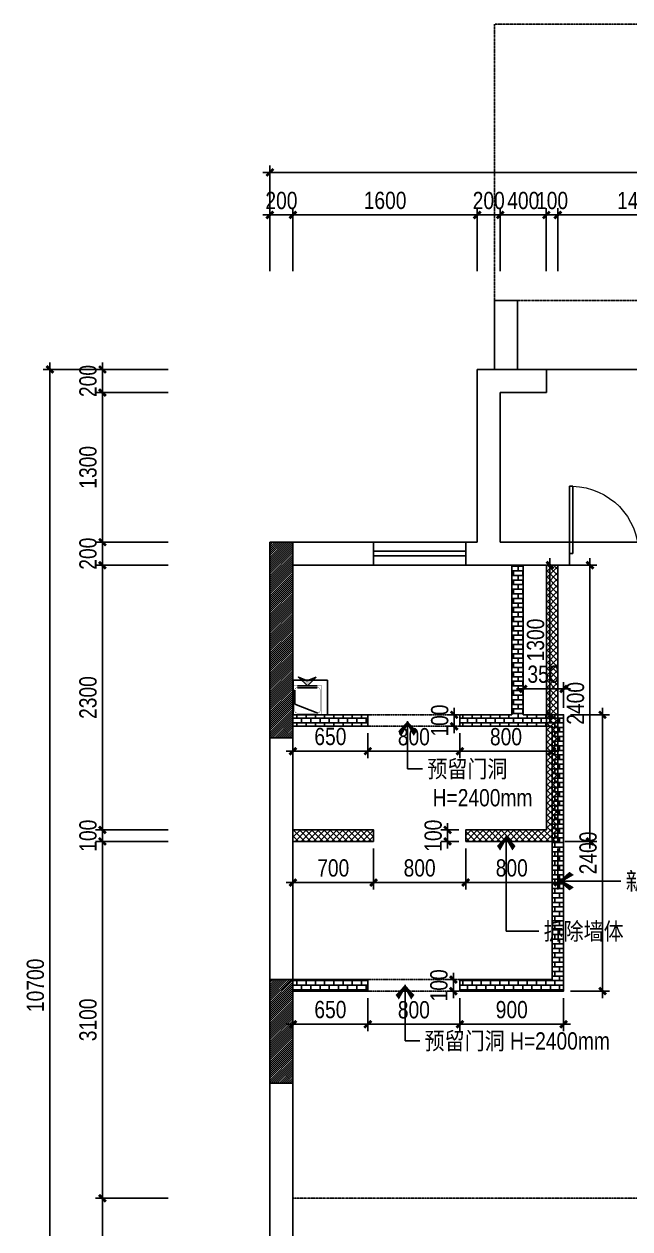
# Model space of a CAD drawing. Extents: x 160245 to 405305, y -111140 to 232735.
# Drawn here: x 332191 to 337451, y -757 to 9709 of the extents above; entities that cross this region are included whole.
import ezdxf

# ---------------------------------------------------------------- set-up
doc = ezdxf.new("R2010")
doc.units = 0
doc.header["$LTSCALE"] = 10
doc.header["$MEASUREMENT"] = 0
doc.linetypes.add('DASH', pattern=[0.35, 0.25, -0.1])
doc.linetypes.add('HIDDEN', pattern=[0.375, 0.25, -0.125])
doc.layers.get('Defpoints').update_dxf_attribs({"color": 229})
for name, color, linetype in [('Door 门', 107, 'Continuous'), ('P-N wall 新建隔墙2', 241, 'Continuous'), ('P-O wall 原始墙体', 245, 'Continuous'), ('P-O wall 拆除墙体', 245, 'Continuous'), ('P-o 原建筑尺寸', 8, 'Continuous'), ('P-Stair 楼梯（原建筑设备）', 159, 'Continuous'), ('屋面', 37, 'Continuous')]:
    doc.layers.add(name, color=color, linetype=linetype)
doc.styles.add('PDC DIM', font='PMingLiU-ExtB.ttf', dxfattribs={"width": 0.85})
doc.dimstyles.new('PDC-A2', dxfattribs={"dimscale": 0, "dimtxt": 2.5, "dimasz": 1, "dimexe": 1, "dimexo": 1, "dimgap": 0.7, "dimtad": 1, "dimdec": 0, "dimtxsty": 'PDC DIM', "dimblk": 'ARCHTICK', "dimcen": 1, "dimdle": 1, "dimclrd": 8, "dimclre": 8, "dimclrt": 9, "dimadec": 0, "dimazin": 0, "dimtfac": 1, "dimtdec": 0, "dimtix": 1, "dimtmove": 2, "dimatfit": 3, "dimldrblk": 'PDC A2 T R', "dimfxl": 10, "dimfxlon": 1, "dimarcsym": 0})
pattern_1 = [(45, (123409.743, 0), (-8.8388348, 8.8388348), [])]

# ---------------------------------------------------------------- blocks, each defined once
blk = doc.blocks.new('A$C7BB304D7')
blk.add_hatch(color=256).paths.add_polyline_path([(127, 77), (204, 0), (126, 32), (49, 0)])
at = {"linetype": 'DASH', "ltscale": 0.5}
for p, q in [((2, 330), (2, 30)), ((302, 330), (2, 330)), ((302, 30), (302, 330)), ((2, 30), (302, 30))]:
    blk.add_line(p, q, dxfattribs=at)
for p, q in [((42, 95), (212, 95)), ((42, 80), (212, 80))]:
    blk.add_line(p, q)
at = {"const_width": 3}
blk.add_lwpolyline([(2, 80), (2, 330), (252, 330), (252, 80), (212, 80), (212, 95), (217, 95, 0.414214), (237, 115), (237, 295, 0.414214), (217, 315), (37, 315, 0.414214), (17, 295), (17, 115, 0.414214), (37, 95), (42, 95), (42, 80)], format="xyb", close=True, dxfattribs=at)
blk.add_lwpolyline([(17, 115), (19, 239), (217, 315)])
blk.add_lwpolyline([(204, 3), (126, 34), (49, 3), (127, 80)], close=True)
blk = doc.blocks.new('$DorLib2D$00000002')
for p, q in [((-0.5, 0), (-0.5, 0.4875)), ((-0.475, 0.4875), (-0.5, 0.4875)), ((-0.475, 0), (-0.475, 0.4875)), ((0.475, 0), (0.475, 0.4875)), ((0.475, 0.4875), (0.5, 0.4875)), ((0.5, 0), (0.5, 0.4875)), ((-0.5, 0), (-0.475, 0)), ((0.5, 0), (0.475, 0))]:
    blk.add_line(p, q)
at = {"lineweight": 13}
for centre, start, end in [((-0.4875, 0), 0, 88.53072), ((0.4875, 0), 91.46928, 180)]:
    blk.add_arc(centre, 0.4875, start, end, dxfattribs=at)
blk = doc.blocks.new('_ArchTick')
at = {"color": 0, "linetype": 'ByBlock', "const_width": 0.4}
blk.add_lwpolyline([(-0.5, -0.5), (0.5, 0.5)], dxfattribs=at)
blk = doc.blocks.new('*D1823')
at = {"layer": 'Defpoints', "color": 0, "transparency": 16777216}
for p in [(333502, 6709), (332871, 6509), (333502, 6509)]:
    blk.add_point(p, dxfattribs=at)
at = {"layer": 'P-o 原建筑尺寸', "color": 8, "lineweight": -2, "transparency": 16777216}
for p, q in [((333442, 6709), (332811, 6709)), ((332871, 6709), (332871, 6769)), ((332871, 6709), (332871, 6509)), ((333442, 6509), (332811, 6509)), ((332871, 6509), (332871, 6449))]:
    blk.add_line(p, q, dxfattribs=at)
at = {"layer": 'P-o 原建筑尺寸', "color": 8, "lineweight": -2, "transparency": 16777216, "xscale": 60, "yscale": 60, "zscale": 60}
for p, rotation in [((332871, 6709), 270), ((332871, 6509), 90)]:
    blk.add_blockref('_ArchTick', p, dxfattribs=dict(at, rotation=rotation))
at = {"layer": 'P-o 原建筑尺寸', "color": 9, "transparency": 16777216, "insert": (332746, 6609), "char_height": 150, "attachment_point": 5, "rotation": 90, "style": 'PDC DIM'}
blk.add_mtext('200', dxfattribs=at)
blk = doc.blocks.new('PDC A2 T R')
at = {"color": 0, "linetype": 'ByBlock'}
blk.add_line((0, 0), (-2, 0), dxfattribs=at)
for points in [[(-2.15, 0.89), (-1.49, 1.35), (-0.6, 0), (0, 0)], [(-2.15, -0.89), (-1.49, -1.35), (-0.6, 0), (0, 0)]]:
    blk.add_solid(points, dxfattribs=at)
blk = doc.blocks.new('*D1824')
at = {"layer": 'Defpoints', "color": 0, "transparency": 16777216}
for p in [(333502, 6509), (332871, 5209), (333502, 5209)]:
    blk.add_point(p, dxfattribs=at)
at = {"layer": 'P-o 原建筑尺寸', "color": 8, "lineweight": -2, "transparency": 16777216}
for p, q in [((333442, 6509), (332811, 6509)), ((332871, 6569), (332871, 5149)), ((333442, 5209), (332811, 5209))]:
    blk.add_line(p, q, dxfattribs=at)
at = {"layer": 'P-o 原建筑尺寸', "color": 8, "lineweight": -2, "transparency": 16777216, "xscale": 60, "yscale": 60, "zscale": 60}
for p, rotation in [((332871, 6509), 90), ((332871, 5209), 270)]:
    blk.add_blockref('_ArchTick', p, dxfattribs=dict(at, rotation=rotation))
at = {"layer": 'P-o 原建筑尺寸', "color": 9, "transparency": 16777216, "insert": (332746, 5859), "char_height": 150, "attachment_point": 5, "rotation": 90, "style": 'PDC DIM'}
blk.add_mtext('1300', dxfattribs=at)
blk = doc.blocks.new('*D1825')
at = {"layer": 'Defpoints', "color": 0, "transparency": 16777216}
for p in [(333502, 5009), (332871, 2709), (333502, 2709)]:
    blk.add_point(p, dxfattribs=at)
at = {"layer": 'P-o 原建筑尺寸', "color": 8, "lineweight": -2, "transparency": 16777216}
for p, q in [((332871, 5069), (332871, 2649)), ((333442, 5009), (332811, 5009)), ((333442, 2709), (332811, 2709))]:
    blk.add_line(p, q, dxfattribs=at)
at = {"layer": 'P-o 原建筑尺寸', "color": 8, "lineweight": -2, "transparency": 16777216, "xscale": 60, "yscale": 60, "zscale": 60}
for p, rotation in [((332871, 5009), 90), ((332871, 2709), 270)]:
    blk.add_blockref('_ArchTick', p, dxfattribs=dict(at, rotation=rotation))
at = {"layer": 'P-o 原建筑尺寸', "color": 9, "transparency": 16777216, "insert": (332746, 3859), "char_height": 150, "attachment_point": 5, "rotation": 90, "style": 'PDC DIM'}
blk.add_mtext('2300', dxfattribs=at)
blk = doc.blocks.new('*D1826')
at = {"layer": 'Defpoints', "color": 0, "transparency": 16777216}
for p in [(333502, 2709), (332871, 2609), (333502, 2609)]:
    blk.add_point(p, dxfattribs=at)
at = {"layer": 'P-o 原建筑尺寸', "color": 8, "lineweight": -2, "transparency": 16777216}
for p, q in [((332871, 2709), (332871, 2769)), ((333442, 2709), (332811, 2709)), ((332871, 2709), (332871, 2609)), ((333442, 2609), (332811, 2609)), ((332871, 2609), (332871, 2549))]:
    blk.add_line(p, q, dxfattribs=at)
at = {"layer": 'P-o 原建筑尺寸', "color": 8, "lineweight": -2, "transparency": 16777216, "xscale": 60, "yscale": 60, "zscale": 60}
for p, rotation in [((332871, 2709), 270), ((332871, 2609), 90)]:
    blk.add_blockref('_ArchTick', p, dxfattribs=dict(at, rotation=rotation))
at = {"layer": 'P-o 原建筑尺寸', "color": 9, "transparency": 16777216, "insert": (332746, 2659), "char_height": 150, "attachment_point": 5, "rotation": 90, "style": 'PDC DIM'}
blk.add_mtext('100', dxfattribs=at)
blk = doc.blocks.new('*D1827')
at = {"layer": 'Defpoints', "color": 0, "transparency": 16777216}
for p in [(333502, 2609), (332871, -491), (333502, -491)]:
    blk.add_point(p, dxfattribs=at)
at = {"layer": 'P-o 原建筑尺寸', "color": 8, "lineweight": -2, "transparency": 16777216}
for p, q in [((332871, 2669), (332871, -551)), ((333442, 2609), (332811, 2609)), ((333442, -491), (332811, -491))]:
    blk.add_line(p, q, dxfattribs=at)
at = {"layer": 'P-o 原建筑尺寸', "color": 8, "lineweight": -2, "transparency": 16777216, "xscale": 60, "yscale": 60, "zscale": 60}
for p, rotation in [((332871, 2609), 90), ((332871, -491), 270)]:
    blk.add_blockref('_ArchTick', p, dxfattribs=dict(at, rotation=rotation))
at = {"layer": 'P-o 原建筑尺寸', "color": 9, "transparency": 16777216, "insert": (332746, 1059), "char_height": 150, "attachment_point": 5, "rotation": 90, "style": 'PDC DIM'}
blk.add_mtext('3100', dxfattribs=at)
blk = doc.blocks.new('*D1828')
at = {"layer": 'Defpoints', "color": 0, "transparency": 16777216}
for p in [(333502, -491), (332871, -2991), (333502, -2991)]:
    blk.add_point(p, dxfattribs=at)
at = {"layer": 'P-o 原建筑尺寸', "color": 8, "lineweight": -2, "transparency": 16777216}
for p, q in [((333442, -491), (332811, -491)), ((332871, -431), (332871, -3051)), ((333442, -2991), (332811, -2991))]:
    blk.add_line(p, q, dxfattribs=at)
at = {"layer": 'P-o 原建筑尺寸', "color": 8, "lineweight": -2, "transparency": 16777216, "xscale": 60, "yscale": 60, "zscale": 60}
for p, rotation in [((332871, -491), 90), ((332871, -2991), 270)]:
    blk.add_blockref('_ArchTick', p, dxfattribs=dict(at, rotation=rotation))
at = {"layer": 'P-o 原建筑尺寸', "color": 9, "transparency": 16777216, "insert": (332744, -1741), "char_height": 150, "attachment_point": 5, "rotation": 90, "style": 'PDC DIM'}
blk.add_mtext('2500', dxfattribs=at)
blk = doc.blocks.new('*D1832')
at = {"layer": 'Defpoints', "color": 0, "transparency": 16777216}
for p in [(333502, 6709), (332415, -3991), (333502, -3991)]:
    blk.add_point(p, dxfattribs=at)
at = {"layer": 'P-o 原建筑尺寸', "color": 8, "lineweight": -2, "transparency": 16777216}
for p, q in [((333015, 6709), (332355, 6709)), ((332415, 6769), (332415, -4051)), ((333015, -3991), (332355, -3991))]:
    blk.add_line(p, q, dxfattribs=at)
at = {"layer": 'P-o 原建筑尺寸', "color": 8, "lineweight": -2, "transparency": 16777216, "xscale": 60, "yscale": 60, "zscale": 60}
for p, rotation in [((332415, 6709), 90), ((332415, -3991), 270)]:
    blk.add_blockref('_ArchTick', p, dxfattribs=dict(at, rotation=rotation))
at = {"layer": 'P-o 原建筑尺寸', "color": 9, "transparency": 16777216, "insert": (332289, 1359), "char_height": 150, "attachment_point": 5, "rotation": 90, "style": 'PDC DIM'}
blk.add_mtext('10700', dxfattribs=at)
blk = doc.blocks.new('*D1843')
at = {"layer": 'Defpoints', "color": 0, "transparency": 16777216}
for p in [(334525, 8051), (334325, 7503), (334525, 7503)]:
    blk.add_point(p, dxfattribs=at)
at = {"layer": 'P-o 原建筑尺寸', "color": 8, "lineweight": -2, "transparency": 16777216}
for p, q in [((334325, 7563), (334325, 8111)), ((334525, 7563), (334525, 8111)), ((334325, 8051), (334265, 8051)), ((334325, 8051), (334525, 8051)), ((334525, 8051), (334585, 8051))]:
    blk.add_line(p, q, dxfattribs=at)
at = {"layer": 'P-o 原建筑尺寸', "color": 8, "lineweight": -2, "transparency": 16777216, "xscale": 60, "yscale": 60, "zscale": 60}
blk.add_blockref('_ArchTick', (334325, 8051), dxfattribs=at)
at = {"layer": 'P-o 原建筑尺寸', "color": 8, "lineweight": -2, "transparency": 16777216, "xscale": 60, "yscale": 60, "zscale": 60, "rotation": 180}
blk.add_blockref('_ArchTick', (334525, 8051), dxfattribs=at)
at = {"layer": 'P-o 原建筑尺寸', "color": 9, "transparency": 16777216, "insert": (334425, 8176), "char_height": 150, "attachment_point": 5, "style": 'PDC DIM'}
blk.add_mtext('200', dxfattribs=at)
blk = doc.blocks.new('*D1844')
at = {"layer": 'Defpoints', "color": 0, "transparency": 16777216}
for p in [(336125, 8051), (334525, 7503), (336125, 7503)]:
    blk.add_point(p, dxfattribs=at)
at = {"layer": 'P-o 原建筑尺寸', "color": 8, "lineweight": -2, "transparency": 16777216}
for p, q in [((334525, 7563), (334525, 8111)), ((336125, 7563), (336125, 8111)), ((334465, 8051), (336185, 8051))]:
    blk.add_line(p, q, dxfattribs=at)
at = {"layer": 'P-o 原建筑尺寸', "color": 8, "lineweight": -2, "transparency": 16777216, "xscale": 60, "yscale": 60, "zscale": 60, "rotation": 180}
blk.add_blockref('_ArchTick', (334525, 8051), dxfattribs=at)
at = {"layer": 'P-o 原建筑尺寸', "color": 8, "lineweight": -2, "transparency": 16777216, "xscale": 60, "yscale": 60, "zscale": 60}
blk.add_blockref('_ArchTick', (336125, 8051), dxfattribs=at)
at = {"layer": 'P-o 原建筑尺寸', "color": 9, "transparency": 16777216, "insert": (335325, 8177), "char_height": 150, "attachment_point": 5, "style": 'PDC DIM'}
blk.add_mtext('1600', dxfattribs=at)
blk = doc.blocks.new('*D1845')
at = {"layer": 'Defpoints', "color": 0, "transparency": 16777216}
for p in [(338225, 8051), (336825, 7503), (338225, 7503)]:
    blk.add_point(p, dxfattribs=at)
at = {"layer": 'P-o 原建筑尺寸', "color": 8, "lineweight": -2, "transparency": 16777216}
for p, q in [((336825, 7563), (336825, 8111)), ((338225, 7563), (338225, 8111)), ((336765, 8051), (338285, 8051))]:
    blk.add_line(p, q, dxfattribs=at)
at = {"layer": 'P-o 原建筑尺寸', "color": 8, "lineweight": -2, "transparency": 16777216, "xscale": 60, "yscale": 60, "zscale": 60, "rotation": 180}
blk.add_blockref('_ArchTick', (336825, 8051), dxfattribs=at)
at = {"layer": 'P-o 原建筑尺寸', "color": 8, "lineweight": -2, "transparency": 16777216, "xscale": 60, "yscale": 60, "zscale": 60}
blk.add_blockref('_ArchTick', (338225, 8051), dxfattribs=at)
at = {"layer": 'P-o 原建筑尺寸', "color": 9, "transparency": 16777216, "insert": (337525, 8176), "char_height": 150, "attachment_point": 5, "style": 'PDC DIM'}
blk.add_mtext('1400', dxfattribs=at)
blk = doc.blocks.new('*D1850')
at = {"layer": 'Defpoints', "color": 0, "transparency": 16777216}
for p in [(342325, 8421), (334325, 7503), (342325, 7503)]:
    blk.add_point(p, dxfattribs=at)
at = {"layer": 'P-o 原建筑尺寸', "color": 8, "lineweight": -2, "transparency": 16777216}
for p, q in [((334325, 7821), (334325, 8481)), ((342325, 7821), (342325, 8481)), ((334265, 8421), (342385, 8421))]:
    blk.add_line(p, q, dxfattribs=at)
at = {"layer": 'P-o 原建筑尺寸', "color": 8, "lineweight": -2, "transparency": 16777216, "xscale": 60, "yscale": 60, "zscale": 60, "rotation": 180}
blk.add_blockref('_ArchTick', (334325, 8421), dxfattribs=at)
at = {"layer": 'P-o 原建筑尺寸', "color": 8, "lineweight": -2, "transparency": 16777216, "xscale": 60, "yscale": 60, "zscale": 60}
blk.add_blockref('_ArchTick', (342325, 8421), dxfattribs=at)
at = {"layer": 'P-o 原建筑尺寸', "color": 9, "transparency": 16777216, "insert": (338325, 8547), "char_height": 150, "attachment_point": 5, "style": 'PDC DIM'}
blk.add_mtext('8000', dxfattribs=at)
blk = doc.blocks.new('*D1875')
at = {"layer": 'Defpoints', "color": 0, "transparency": 16777216}
for p in [(333502, 5209), (332871, 5009), (333502, 5009)]:
    blk.add_point(p, dxfattribs=at)
at = {"layer": 'P-o 原建筑尺寸', "color": 8, "lineweight": -2, "transparency": 16777216}
for p, q in [((332871, 5209), (332871, 5269)), ((333442, 5209), (332811, 5209)), ((332871, 5209), (332871, 5009)), ((333442, 5009), (332811, 5009)), ((332871, 5009), (332871, 4949))]:
    blk.add_line(p, q, dxfattribs=at)
at = {"layer": 'P-o 原建筑尺寸', "color": 8, "lineweight": -2, "transparency": 16777216, "xscale": 60, "yscale": 60, "zscale": 60}
for p, rotation in [((332871, 5209), 270), ((332871, 5009), 90)]:
    blk.add_blockref('_ArchTick', p, dxfattribs=dict(at, rotation=rotation))
at = {"layer": 'P-o 原建筑尺寸', "color": 9, "transparency": 16777216, "insert": (332746, 5109), "char_height": 150, "attachment_point": 5, "rotation": 90, "style": 'PDC DIM'}
blk.add_mtext('200', dxfattribs=at)
blk = doc.blocks.new('*D1883')
at = {"layer": 'Defpoints', "color": 0, "transparency": 16777216}
for p in [(336325, 8051), (336125, 7503), (336325, 7503)]:
    blk.add_point(p, dxfattribs=at)
at = {"layer": 'P-o 原建筑尺寸', "color": 8, "lineweight": -2, "transparency": 16777216}
for p, q in [((336125, 7563), (336125, 8111)), ((336325, 7563), (336325, 8111)), ((336125, 8051), (336065, 8051)), ((336125, 8051), (336325, 8051)), ((336325, 8051), (336385, 8051))]:
    blk.add_line(p, q, dxfattribs=at)
at = {"layer": 'P-o 原建筑尺寸', "color": 8, "lineweight": -2, "transparency": 16777216, "xscale": 60, "yscale": 60, "zscale": 60}
blk.add_blockref('_ArchTick', (336125, 8051), dxfattribs=at)
at = {"layer": 'P-o 原建筑尺寸', "color": 8, "lineweight": -2, "transparency": 16777216, "xscale": 60, "yscale": 60, "zscale": 60, "rotation": 180}
blk.add_blockref('_ArchTick', (336325, 8051), dxfattribs=at)
at = {"layer": 'P-o 原建筑尺寸', "color": 9, "transparency": 16777216, "insert": (336225, 8176), "char_height": 150, "attachment_point": 5, "style": 'PDC DIM'}
blk.add_mtext('200', dxfattribs=at)
blk = doc.blocks.new('*D1884')
at = {"layer": 'Defpoints', "color": 0, "transparency": 16777216}
for p in [(336725, 8051), (336325, 7503), (336725, 7503)]:
    blk.add_point(p, dxfattribs=at)
at = {"layer": 'P-o 原建筑尺寸', "color": 8, "lineweight": -2, "transparency": 16777216}
for p, q in [((336325, 7563), (336325, 8111)), ((336725, 7563), (336725, 8111)), ((336265, 8051), (336785, 8051))]:
    blk.add_line(p, q, dxfattribs=at)
at = {"layer": 'P-o 原建筑尺寸', "color": 8, "lineweight": -2, "transparency": 16777216, "xscale": 60, "yscale": 60, "zscale": 60, "rotation": 180}
blk.add_blockref('_ArchTick', (336325, 8051), dxfattribs=at)
at = {"layer": 'P-o 原建筑尺寸', "color": 8, "lineweight": -2, "transparency": 16777216, "xscale": 60, "yscale": 60, "zscale": 60}
blk.add_blockref('_ArchTick', (336725, 8051), dxfattribs=at)
at = {"layer": 'P-o 原建筑尺寸', "color": 9, "transparency": 16777216, "insert": (336525, 8176), "char_height": 150, "attachment_point": 5, "style": 'PDC DIM'}
blk.add_mtext('400', dxfattribs=at)
blk = doc.blocks.new('*D1885')
at = {"layer": 'Defpoints', "color": 0, "transparency": 16777216}
for p in [(336825, 8051), (336725, 7503), (336825, 7503)]:
    blk.add_point(p, dxfattribs=at)
at = {"layer": 'P-o 原建筑尺寸', "color": 8, "lineweight": -2, "transparency": 16777216}
for p, q in [((336725, 7563), (336725, 8111)), ((336825, 7563), (336825, 8111)), ((336725, 8051), (336665, 8051)), ((336725, 8051), (336825, 8051)), ((336825, 8051), (336885, 8051))]:
    blk.add_line(p, q, dxfattribs=at)
at = {"layer": 'P-o 原建筑尺寸', "color": 8, "lineweight": -2, "transparency": 16777216, "xscale": 60, "yscale": 60, "zscale": 60}
blk.add_blockref('_ArchTick', (336725, 8051), dxfattribs=at)
at = {"layer": 'P-o 原建筑尺寸', "color": 8, "lineweight": -2, "transparency": 16777216, "xscale": 60, "yscale": 60, "zscale": 60, "rotation": 180}
blk.add_blockref('_ArchTick', (336825, 8051), dxfattribs=at)
at = {"layer": 'P-o 原建筑尺寸', "color": 9, "transparency": 16777216, "insert": (336775, 8176), "char_height": 150, "attachment_point": 5, "style": 'PDC DIM'}
blk.add_mtext('100', dxfattribs=at)
blk = doc.blocks.new('*D1967')
at = {"layer": 'Defpoints', "color": 0, "transparency": 16777216}
for p in [(334525, 2609), (335225, 2609), (335225, 2252)]:
    blk.add_point(p, dxfattribs=at)
at = {"layer": 'P-O wall 拆除墙体', "color": 8, "lineweight": -2, "transparency": 16777216}
for p, q in [((334525, 2549), (334525, 2192)), ((335225, 2549), (335225, 2192)), ((334465, 2252), (335285, 2252))]:
    blk.add_line(p, q, dxfattribs=at)
at = {"layer": 'P-O wall 拆除墙体', "color": 8, "lineweight": -2, "transparency": 16777216, "xscale": 60.00000000000001, "yscale": 60.00000000000001, "zscale": 60.00000000000001, "rotation": 180}
blk.add_blockref('_ArchTick', (334525, 2252), dxfattribs=at)
at = {"layer": 'P-O wall 拆除墙体', "color": 8, "lineweight": -2, "transparency": 16777216, "xscale": 60.00000000000001, "yscale": 60.00000000000001, "zscale": 60.00000000000001}
blk.add_blockref('_ArchTick', (335225, 2252), dxfattribs=at)
at = {"layer": 'P-O wall 拆除墙体', "color": 9, "transparency": 16777216, "insert": (334875, 2378), "char_height": 150, "attachment_point": 5, "style": 'PDC DIM'}
blk.add_mtext('700', dxfattribs=at)
blk = doc.blocks.new('*D1968')
at = {"layer": 'Defpoints', "color": 0, "transparency": 16777216}
for p in [(335225, 2609), (336025, 2609), (336025, 2252)]:
    blk.add_point(p, dxfattribs=at)
at = {"layer": 'P-O wall 拆除墙体', "color": 8, "lineweight": -2, "transparency": 16777216}
for p, q in [((335225, 2549), (335225, 2192)), ((336025, 2549), (336025, 2192)), ((335165, 2252), (336085, 2252))]:
    blk.add_line(p, q, dxfattribs=at)
at = {"layer": 'P-O wall 拆除墙体', "color": 8, "lineweight": -2, "transparency": 16777216, "xscale": 60.00000000000001, "yscale": 60.00000000000001, "zscale": 60.00000000000001, "rotation": 180}
blk.add_blockref('_ArchTick', (335225, 2252), dxfattribs=at)
at = {"layer": 'P-O wall 拆除墙体', "color": 8, "lineweight": -2, "transparency": 16777216, "xscale": 60.00000000000001, "yscale": 60.00000000000001, "zscale": 60.00000000000001}
blk.add_blockref('_ArchTick', (336025, 2252), dxfattribs=at)
at = {"layer": 'P-O wall 拆除墙体', "color": 9, "transparency": 16777216, "insert": (335625, 2378), "char_height": 150, "attachment_point": 5, "style": 'PDC DIM'}
blk.add_mtext('800', dxfattribs=at)
blk = doc.blocks.new('*D1969')
at = {"layer": 'Defpoints', "color": 0, "transparency": 16777216}
for p in [(336025, 2609), (336825, 2609), (336825, 2252)]:
    blk.add_point(p, dxfattribs=at)
at = {"layer": 'P-O wall 拆除墙体', "color": 8, "lineweight": -2, "transparency": 16777216}
for p, q in [((336025, 2549), (336025, 2192)), ((336825, 2549), (336825, 2192)), ((335965, 2252), (336885, 2252))]:
    blk.add_line(p, q, dxfattribs=at)
at = {"layer": 'P-O wall 拆除墙体', "color": 8, "lineweight": -2, "transparency": 16777216, "xscale": 60.00000000000001, "yscale": 60.00000000000001, "zscale": 60.00000000000001, "rotation": 180}
blk.add_blockref('_ArchTick', (336025, 2252), dxfattribs=at)
at = {"layer": 'P-O wall 拆除墙体', "color": 8, "lineweight": -2, "transparency": 16777216, "xscale": 60.00000000000001, "yscale": 60.00000000000001, "zscale": 60.00000000000001}
blk.add_blockref('_ArchTick', (336825, 2252), dxfattribs=at)
at = {"layer": 'P-O wall 拆除墙体', "color": 9, "transparency": 16777216, "insert": (336425, 2378), "char_height": 150, "attachment_point": 5, "style": 'PDC DIM'}
blk.add_mtext('800', dxfattribs=at)
blk = doc.blocks.new('*D1970')
at = {"layer": 'Defpoints', "color": 0, "transparency": 16777216}
for p in [(336825, 5009), (337104, 5009), (336825, 2609)]:
    blk.add_point(p, dxfattribs=at)
at = {"layer": 'P-O wall 拆除墙体', "color": 8, "lineweight": -2, "transparency": 16777216}
for p, q in [((337104, 2549), (337104, 5069)), ((336885, 5009), (337164, 5009)), ((336885, 2609), (337164, 2609))]:
    blk.add_line(p, q, dxfattribs=at)
at = {"layer": 'P-O wall 拆除墙体', "color": 8, "lineweight": -2, "transparency": 16777216, "xscale": 60.00000000000001, "yscale": 60.00000000000001, "zscale": 60.00000000000001}
for p, rotation in [((337104, 5009), 90), ((337104, 2609), 270)]:
    blk.add_blockref('_ArchTick', p, dxfattribs=dict(at, rotation=rotation))
at = {"layer": 'P-O wall 拆除墙体', "color": 9, "transparency": 16777216, "insert": (336979, 3809), "char_height": 150, "attachment_point": 5, "rotation": 90, "style": 'PDC DIM'}
blk.add_mtext('2400', dxfattribs=at)
blk = doc.blocks.new('*D1971')
at = {"layer": 'Defpoints', "color": 0, "transparency": 16777216}
for p in [(335868, 2709), (336025, 2709), (336025, 2609)]:
    blk.add_point(p, dxfattribs=at)
at = {"layer": 'P-O wall 拆除墙体', "color": 8, "lineweight": -2, "transparency": 16777216}
for p, q in [((335868, 2709), (335868, 2769)), ((335965, 2709), (335808, 2709)), ((335868, 2609), (335868, 2709)), ((335965, 2609), (335808, 2609)), ((335868, 2609), (335868, 2549))]:
    blk.add_line(p, q, dxfattribs=at)
at = {"layer": 'P-O wall 拆除墙体', "color": 8, "lineweight": -2, "transparency": 16777216, "xscale": 60.00000000000001, "yscale": 60.00000000000001, "zscale": 60.00000000000001}
for p, rotation in [((335868, 2709), 270), ((335868, 2609), 90)]:
    blk.add_blockref('_ArchTick', p, dxfattribs=dict(at, rotation=rotation))
at = {"layer": 'P-O wall 拆除墙体', "color": 9, "transparency": 16777216, "insert": (335743, 2659), "char_height": 150, "attachment_point": 5, "rotation": 90, "style": 'PDC DIM'}
blk.add_mtext('100', dxfattribs=at)
blk = doc.blocks.new('*D2053')
at = {"layer": 'Defpoints', "color": 0, "transparency": 16777216}
for p in [(334525, 1309), (335175, 1309), (335175, 1021)]:
    blk.add_point(p, dxfattribs=at)
at = {"layer": 'P-N wall 新建隔墙2', "color": 8, "lineweight": -2, "transparency": 16777216}
for p, q in [((334525, 1249), (334525, 961)), ((335175, 1249), (335175, 961)), ((334465, 1021), (335235, 1021))]:
    blk.add_line(p, q, dxfattribs=at)
at = {"layer": 'P-N wall 新建隔墙2', "color": 8, "lineweight": -2, "transparency": 16777216, "xscale": 60.00000000000001, "yscale": 60.00000000000001, "zscale": 60.00000000000001, "rotation": 180}
blk.add_blockref('_ArchTick', (334525, 1021), dxfattribs=at)
at = {"layer": 'P-N wall 新建隔墙2', "color": 8, "lineweight": -2, "transparency": 16777216, "xscale": 60.00000000000001, "yscale": 60.00000000000001, "zscale": 60.00000000000001}
blk.add_blockref('_ArchTick', (335175, 1021), dxfattribs=at)
at = {"layer": 'P-N wall 新建隔墙2', "color": 9, "transparency": 16777216, "insert": (334850, 1148), "char_height": 150, "attachment_point": 5, "style": 'PDC DIM'}
blk.add_mtext('650', dxfattribs=at)
blk = doc.blocks.new('*D2054')
at = {"layer": 'Defpoints', "color": 0, "transparency": 16777216}
for p in [(335175, 1309), (335975, 1309), (335975, 1021)]:
    blk.add_point(p, dxfattribs=at)
at = {"layer": 'P-N wall 新建隔墙2', "color": 8, "lineweight": -2, "transparency": 16777216}
for p, q in [((335175, 1249), (335175, 961)), ((335975, 1249), (335975, 961)), ((335115, 1021), (336035, 1021))]:
    blk.add_line(p, q, dxfattribs=at)
at = {"layer": 'P-N wall 新建隔墙2', "color": 8, "lineweight": -2, "transparency": 16777216, "xscale": 60.00000000000001, "yscale": 60.00000000000001, "zscale": 60.00000000000001, "rotation": 180}
blk.add_blockref('_ArchTick', (335175, 1021), dxfattribs=at)
at = {"layer": 'P-N wall 新建隔墙2', "color": 8, "lineweight": -2, "transparency": 16777216, "xscale": 60.00000000000001, "yscale": 60.00000000000001, "zscale": 60.00000000000001}
blk.add_blockref('_ArchTick', (335975, 1021), dxfattribs=at)
at = {"layer": 'P-N wall 新建隔墙2', "color": 9, "transparency": 16777216, "insert": (335575, 1146), "char_height": 150, "attachment_point": 5, "style": 'PDC DIM'}
blk.add_mtext('800', dxfattribs=at)
blk = doc.blocks.new('*D2055')
at = {"layer": 'Defpoints', "color": 0, "transparency": 16777216}
for p in [(335975, 1309), (336875, 1309), (336875, 1021)]:
    blk.add_point(p, dxfattribs=at)
at = {"layer": 'P-N wall 新建隔墙2', "color": 8, "lineweight": -2, "transparency": 16777216}
for p, q in [((335975, 1249), (335975, 961)), ((336875, 1249), (336875, 961)), ((335915, 1021), (336935, 1021))]:
    blk.add_line(p, q, dxfattribs=at)
at = {"layer": 'P-N wall 新建隔墙2', "color": 8, "lineweight": -2, "transparency": 16777216, "xscale": 60.00000000000001, "yscale": 60.00000000000001, "zscale": 60.00000000000001, "rotation": 180}
blk.add_blockref('_ArchTick', (335975, 1021), dxfattribs=at)
at = {"layer": 'P-N wall 新建隔墙2', "color": 8, "lineweight": -2, "transparency": 16777216, "xscale": 60.00000000000001, "yscale": 60.00000000000001, "zscale": 60.00000000000001}
blk.add_blockref('_ArchTick', (336875, 1021), dxfattribs=at)
at = {"layer": 'P-N wall 新建隔墙2', "color": 9, "transparency": 16777216, "insert": (336425, 1147), "char_height": 150, "attachment_point": 5, "style": 'PDC DIM'}
blk.add_mtext('900', dxfattribs=at)
blk = doc.blocks.new('*D2056')
at = {"layer": 'Defpoints', "color": 0, "transparency": 16777216}
for p in [(336875, 3709), (337213, 3709), (336875, 1309)]:
    blk.add_point(p, dxfattribs=at)
at = {"layer": 'P-N wall 新建隔墙2', "color": 8, "lineweight": -2, "transparency": 16777216}
for p, q in [((337213, 1249), (337213, 3769)), ((336935, 3709), (337273, 3709)), ((336935, 1309), (337273, 1309))]:
    blk.add_line(p, q, dxfattribs=at)
at = {"layer": 'P-N wall 新建隔墙2', "color": 8, "lineweight": -2, "transparency": 16777216, "xscale": 60.00000000000001, "yscale": 60.00000000000001, "zscale": 60.00000000000001}
for p, rotation in [((337213, 3709), 90), ((337213, 1309), 270)]:
    blk.add_blockref('_ArchTick', p, dxfattribs=dict(at, rotation=rotation))
at = {"layer": 'P-N wall 新建隔墙2', "color": 9, "transparency": 16777216, "insert": (337088, 2509), "char_height": 150, "attachment_point": 5, "rotation": 90, "style": 'PDC DIM'}
blk.add_mtext('2400', dxfattribs=at)
blk = doc.blocks.new('*D2057')
at = {"layer": 'Defpoints', "color": 0, "transparency": 16777216}
for p in [(335975, 1409), (335918, 1309), (335975, 1309)]:
    blk.add_point(p, dxfattribs=at)
at = {"layer": 'P-N wall 新建隔墙2', "color": 8, "lineweight": -2, "transparency": 16777216}
for p, q in [((335918, 1409), (335918, 1469)), ((335918, 1409), (335858, 1409)), ((335918, 1409), (335918, 1309)), ((335918, 1309), (335858, 1309)), ((335918, 1309), (335918, 1249))]:
    blk.add_line(p, q, dxfattribs=at)
at = {"layer": 'P-N wall 新建隔墙2', "color": 8, "lineweight": -2, "transparency": 16777216, "xscale": 60.00000000000001, "yscale": 60.00000000000001, "zscale": 60.00000000000001}
for p, rotation in [((335918, 1409), 270), ((335918, 1309), 90)]:
    blk.add_blockref('_ArchTick', p, dxfattribs=dict(at, rotation=rotation))
at = {"layer": 'P-N wall 新建隔墙2', "color": 9, "transparency": 16777216, "insert": (335793, 1359), "char_height": 150, "attachment_point": 5, "rotation": 90, "style": 'PDC DIM'}
blk.add_mtext('100', dxfattribs=at)
blk = doc.blocks.new('*D2058')
at = {"layer": 'Defpoints', "color": 0, "transparency": 16777216}
for p in [(334525, 3609), (335175, 3609), (335175, 3393)]:
    blk.add_point(p, dxfattribs=at)
at = {"layer": 'P-N wall 新建隔墙2', "color": 8, "lineweight": -2, "transparency": 16777216}
for p, q in [((334525, 3549), (334525, 3333)), ((335175, 3549), (335175, 3333)), ((334465, 3393), (335235, 3393))]:
    blk.add_line(p, q, dxfattribs=at)
at = {"layer": 'P-N wall 新建隔墙2', "color": 8, "lineweight": -2, "transparency": 16777216, "xscale": 60.00000000000001, "yscale": 60.00000000000001, "zscale": 60.00000000000001, "rotation": 180}
blk.add_blockref('_ArchTick', (334525, 3393), dxfattribs=at)
at = {"layer": 'P-N wall 新建隔墙2', "color": 8, "lineweight": -2, "transparency": 16777216, "xscale": 60.00000000000001, "yscale": 60.00000000000001, "zscale": 60.00000000000001}
blk.add_blockref('_ArchTick', (335175, 3393), dxfattribs=at)
at = {"layer": 'P-N wall 新建隔墙2', "color": 9, "transparency": 16777216, "insert": (334850, 3520), "char_height": 150, "attachment_point": 5, "style": 'PDC DIM'}
blk.add_mtext('650', dxfattribs=at)
blk = doc.blocks.new('*D2059')
at = {"layer": 'Defpoints', "color": 0, "transparency": 16777216}
for p in [(335175, 3609), (335975, 3609), (335975, 3393)]:
    blk.add_point(p, dxfattribs=at)
at = {"layer": 'P-N wall 新建隔墙2', "color": 8, "lineweight": -2, "transparency": 16777216}
for p, q in [((335175, 3549), (335175, 3333)), ((335975, 3549), (335975, 3333)), ((335115, 3393), (336035, 3393))]:
    blk.add_line(p, q, dxfattribs=at)
at = {"layer": 'P-N wall 新建隔墙2', "color": 8, "lineweight": -2, "transparency": 16777216, "xscale": 60.00000000000001, "yscale": 60.00000000000001, "zscale": 60.00000000000001, "rotation": 180}
blk.add_blockref('_ArchTick', (335175, 3393), dxfattribs=at)
at = {"layer": 'P-N wall 新建隔墙2', "color": 8, "lineweight": -2, "transparency": 16777216, "xscale": 60.00000000000001, "yscale": 60.00000000000001, "zscale": 60.00000000000001}
blk.add_blockref('_ArchTick', (335975, 3393), dxfattribs=at)
at = {"layer": 'P-N wall 新建隔墙2', "color": 9, "transparency": 16777216, "insert": (335575, 3518), "char_height": 150, "attachment_point": 5, "style": 'PDC DIM'}
blk.add_mtext('800', dxfattribs=at)
blk = doc.blocks.new('*D2060')
at = {"layer": 'Defpoints', "color": 0, "transparency": 16777216}
for p in [(335975, 3609), (336775, 3609), (336775, 3393)]:
    blk.add_point(p, dxfattribs=at)
at = {"layer": 'P-N wall 新建隔墙2', "color": 8, "lineweight": -2, "transparency": 16777216}
for p, q in [((335975, 3549), (335975, 3333)), ((336775, 3549), (336775, 3333)), ((335915, 3393), (336835, 3393))]:
    blk.add_line(p, q, dxfattribs=at)
at = {"layer": 'P-N wall 新建隔墙2', "color": 8, "lineweight": -2, "transparency": 16777216, "xscale": 60.00000000000001, "yscale": 60.00000000000001, "zscale": 60.00000000000001, "rotation": 180}
blk.add_blockref('_ArchTick', (335975, 3393), dxfattribs=at)
at = {"layer": 'P-N wall 新建隔墙2', "color": 8, "lineweight": -2, "transparency": 16777216, "xscale": 60.00000000000001, "yscale": 60.00000000000001, "zscale": 60.00000000000001}
blk.add_blockref('_ArchTick', (336775, 3393), dxfattribs=at)
at = {"layer": 'P-N wall 新建隔墙2', "color": 9, "transparency": 16777216, "insert": (336375, 3518), "char_height": 150, "attachment_point": 5, "style": 'PDC DIM'}
blk.add_mtext('800', dxfattribs=at)
blk = doc.blocks.new('*D2061')
at = {"layer": 'Defpoints', "color": 0, "transparency": 16777216}
for p in [(335925, 3709), (335975, 3709), (335975, 3609)]:
    blk.add_point(p, dxfattribs=at)
at = {"layer": 'P-N wall 新建隔墙2', "color": 8, "lineweight": -2, "transparency": 16777216}
for p, q in [((335925, 3709), (335925, 3769)), ((335925, 3709), (335865, 3709)), ((335925, 3609), (335925, 3709)), ((335925, 3609), (335865, 3609)), ((335925, 3609), (335925, 3549))]:
    blk.add_line(p, q, dxfattribs=at)
at = {"layer": 'P-N wall 新建隔墙2', "color": 8, "lineweight": -2, "transparency": 16777216, "xscale": 60.00000000000001, "yscale": 60.00000000000001, "zscale": 60.00000000000001}
for p, rotation in [((335925, 3709), 270), ((335925, 3609), 90)]:
    blk.add_blockref('_ArchTick', p, dxfattribs=dict(at, rotation=rotation))
at = {"layer": 'P-N wall 新建隔墙2', "color": 9, "transparency": 16777216, "insert": (335800, 3659), "char_height": 150, "attachment_point": 5, "rotation": 90, "style": 'PDC DIM'}
blk.add_mtext('100', dxfattribs=at)
blk = doc.blocks.new('*D2062')
at = {"layer": 'Defpoints', "color": 0, "transparency": 16777216}
for p in [(336875, 3934), (336525, 3709), (336875, 3709)]:
    blk.add_point(p, dxfattribs=at)
at = {"layer": 'P-N wall 新建隔墙2', "color": 8, "lineweight": -2, "transparency": 16777216}
for p, q in [((336525, 3769), (336525, 3994)), ((336875, 3769), (336875, 3994)), ((336465, 3934), (336935, 3934))]:
    blk.add_line(p, q, dxfattribs=at)
at = {"layer": 'P-N wall 新建隔墙2', "color": 8, "lineweight": -2, "transparency": 16777216, "xscale": 60.00000000000001, "yscale": 60.00000000000001, "zscale": 60.00000000000001, "rotation": 180}
blk.add_blockref('_ArchTick', (336525, 3934), dxfattribs=at)
at = {"layer": 'P-N wall 新建隔墙2', "color": 8, "lineweight": -2, "transparency": 16777216, "xscale": 60.00000000000001, "yscale": 60.00000000000001, "zscale": 60.00000000000001}
blk.add_blockref('_ArchTick', (336875, 3934), dxfattribs=at)
at = {"layer": 'P-N wall 新建隔墙2', "color": 9, "transparency": 16777216, "insert": (336700, 4061), "char_height": 150, "attachment_point": 5, "style": 'PDC DIM'}
blk.add_mtext('350', dxfattribs=at)
blk = doc.blocks.new('*D2063')
at = {"layer": 'Defpoints', "color": 0, "transparency": 16777216}
for p in [(336525, 5009), (336757, 5009), (336525, 3709)]:
    blk.add_point(p, dxfattribs=at)
at = {"layer": 'P-N wall 新建隔墙2', "color": 8, "lineweight": -2, "transparency": 16777216}
for p, q in [((336757, 3649), (336757, 5069)), ((336585, 5009), (336817, 5009)), ((336585, 3709), (336817, 3709))]:
    blk.add_line(p, q, dxfattribs=at)
at = {"layer": 'P-N wall 新建隔墙2', "color": 8, "lineweight": -2, "transparency": 16777216, "xscale": 60.00000000000001, "yscale": 60.00000000000001, "zscale": 60.00000000000001}
for p, rotation in [((336757, 5009), 90), ((336757, 3709), 270)]:
    blk.add_blockref('_ArchTick', p, dxfattribs=dict(at, rotation=rotation))
at = {"layer": 'P-N wall 新建隔墙2', "color": 9, "transparency": 16777216, "insert": (336632, 4359), "char_height": 150, "attachment_point": 5, "rotation": 90, "style": 'PDC DIM'}
blk.add_mtext('1300', dxfattribs=at)

msp = doc.modelspace()

# ---------------------------------------------------------------- hatches: boundary and pattern name
at = {"layer": 'P-N wall 新建隔墙2'}
h = msp.add_hatch(dxfattribs=at)
h.set_pattern_fill('AR-B816', color=250, scale=5)
h.paths.add_polyline_path([(336525.4, 5009.4), (336525.4, 3709.4), (336875.4, 3709.4), (336875.4, 1309.4), (335975.4, 1309.4), (335975.4, 1409.4), (336775.4, 1409.4), (336775.4, 3609.4), (335975.4, 3609.4), (335975.4, 3709.4), (336425.4, 3709.4), (336425.4, 5009.4)])
h = msp.add_hatch(dxfattribs=at)
h.set_pattern_fill('AR-B816', color=250, scale=5)
h.paths.add_polyline_path([(334525.4, 3609.4), (335175.4, 3609.4), (335175.4, 3709.4), (334525.4, 3709.4)])
h = msp.add_hatch(dxfattribs=at)
h.set_pattern_fill('AR-B816', color=250, scale=5)
h.paths.add_polyline_path([(335175.4, 1309.4), (334525.4, 1309.4), (334525.4, 1409.4), (335175.4, 1409.4)])
at = {"layer": 'P-O wall 原始墙体'}
h = msp.add_hatch(dxfattribs=at)
h.set_pattern_fill('ANSI31', color=256, scale=100, style=0)
h.set_pattern_definition(pattern_1)
h.paths.add_polyline_path([(334525.4, 5009.4), (334525.4, 5209.4), (334325.4, 5209.4), (334325.4, 3509.4), (334525.4, 3509.4)])
h = msp.add_hatch(dxfattribs=at)
h.set_pattern_fill('ANSI31', color=256, scale=100, style=0)
h.set_pattern_definition(pattern_1)
h.paths.add_polyline_path([(334525.4, 1409.4), (334325.4, 1409.4), (334325.4, 509.4), (334525.4, 509.4)])
at = {"layer": 'P-O wall 拆除墙体'}
h = msp.add_hatch(dxfattribs=at)
h.set_pattern_fill('ANSI37', color=250, scale=300)
h.paths.add_polyline_path([(336025.4, 2609.4), (336025.4, 2709.4), (336725.4, 2709.4), (336725.4, 5009.4), (336825.4, 5009.4), (336825.4, 2609.4)])
h = msp.add_hatch(dxfattribs=at)
h.set_pattern_fill('ANSI37', color=250, scale=300)
h.paths.add_polyline_path([(335225.4, 2609.4), (334525.4, 2609.4), (334525.4, 2709.4), (335225.4, 2709.4)])

# ---------------------------------------------------------------- linework, layer by layer
at = {"layer": 'Door 门'}
for p, q in [((336025.4, 5209.4), (335225.4, 5209.4)), ((336025.4, 5129.4), (335225.4, 5129.4)), ((338125.4, 5209.4), (336925.4, 5209.4)), ((336025.4, 5089.4), (335225.4, 5089.4)), ((336025.4, 5009.4), (335225.4, 5009.4))]:
    msp.add_line(p, q, dxfattribs=at)
at = {"layer": 'P-N wall 新建隔墙2'}
msp.add_lwpolyline([(336525.4, 5009.4), (336525.4, 3709.4), (336875.4, 3709.4), (336875.4, 1309.4), (335975.4, 1309.4), (335975.4, 1409.4), (336775.4, 1409.4), (336775.4, 3609.4), (335975.4, 3609.4), (335975.4, 3709.4), (336425.4, 3709.4), (336425.4, 5009.4), (336525.4, 5009.4)], dxfattribs=at)
for points in [[(334525.4, 3609.4), (335175.4, 3609.4), (335175.4, 3709.4), (334525.4, 3709.4)], [(335175.4, 1309.4), (334525.4, 1309.4), (334525.4, 1409.4), (335175.4, 1409.4)]]:
    msp.add_lwpolyline(points, close=True, dxfattribs=at)
at = {"layer": 'P-N wall 新建隔墙2', "linetype": 'DASH'}
for points in [[(335975.4, 3609.4), (335175.4, 3609.4), (335175.4, 3709.4), (335975.4, 3709.4)], [(335175.4, 1309.4), (335975.4, 1309.4), (335975.4, 1409.4), (335175.4, 1409.4)]]:
    msp.add_lwpolyline(points, close=True, dxfattribs=at)
at = {"layer": 'P-O wall 原始墙体'}
for p, q in [((336125.4, 6709.4), (336125.4, 5209.4)), ((336725.4, 6709.4), (336125.4, 6709.4)), ((336725.4, 6709.4), (336725.4, 6509.4)), ((336325.4, 6509.4), (336325.4, 5209.4)), ((336725.4, 6509.4), (336325.4, 6509.4)), ((334325.4, 5209.4), (334325.4, 2709.4)), ((334325.4, 5209.4), (335225.4, 5209.4)), ((334525.4, 5009.4), (334525.4, 5209.4)), ((335225.4, 5209.4), (335225.4, 5009.4)), ((336025.4, 5009.4), (336025.4, 5209.4)), ((336025.4, 5209.4), (336125.4, 5209.4)), ((336825.4, 5209.4), (336325.4, 5209.4)), ((336825.4, 5209.4), (336925.4, 5209.4)), ((336925.4, 5209.4), (336925.4, 5009.4)), ((334525.4, 5009.4), (334525.4, 2709.4)), ((335225.4, 5009.4), (334525.4, 5009.4)), ((336225.4, 5009.4), (336025.4, 5009.4)), ((336925.4, 5009.4), (336225.4, 5009.4)), ((336925.4, 5009.4), (336825.4, 5009.4)), ((334525.4, 3509.4), (334325.4, 3509.4)), ((334325.4, 2709.4), (334325.4, -2290.6)), ((334525.4, 2709.4), (334525.4, -2290.6)), ((334525.4, 1409.4), (334325.4, 1409.4)), ((334525.4, 509.4), (334325.4, 509.4))]:
    msp.add_line(p, q, dxfattribs=at)
msp.add_lwpolyline([(336275.4, 7309.4), (336475.4, 7309.4), (336475.4, 6709.4), (336275.4, 6709.4)], close=True, dxfattribs=at)
at = {"layer": 'P-O wall 拆除墙体'}
for p, q in [((336725.4, 5009.4), (336725.4, 2709.4)), ((336825.4, 5009.4), (336825.4, 2609.4)), ((334525.4, 2709.4), (335225.4, 2709.4)), ((335225.4, 2709.4), (335225.4, 2609.4)), ((336025.4, 2609.4), (336025.4, 2709.4)), ((336025.4, 2709.4), (336725.4, 2709.4)), ((335225.4, 2609.4), (334525.4, 2609.4)), ((336825.4, 2609.4), (336025.4, 2609.4))]:
    msp.add_line(p, q, dxfattribs=at)
msp.add_lwpolyline([(336025.4, 2609.4), (336025.4, 2709.4), (336725.4, 2709.4), (336725.4, 5009.4), (336825.4, 5009.4), (336825.4, 2609.4), (336025.4, 2609.4)], dxfattribs=at)
msp.add_lwpolyline([(335225.4, 2609.4), (334525.4, 2609.4), (334525.4, 2709.4), (335225.4, 2709.4)], close=True, dxfattribs=at)
at = {"layer": 'P-Stair 楼梯（原建筑设备）'}
msp.add_line((338225.4, 6709.4), (336725.4, 6709.4), dxfattribs=at)
at = {"layer": 'P-Stair 楼梯（原建筑设备）', "linetype": 'HIDDEN'}
msp.add_lwpolyline([(338675.4, 9709.4), (336275.4, 9709.4), (336275.4, 7309.4), (338675.4, 7309.4)], close=True, dxfattribs=at)
msp.add_lwpolyline([(334525.4, -490.6), (338425.4, -490.6), (338425.4, 509.4), (339525.4, 509.4)], dxfattribs=at)

# ---------------------------------------------------------------- block references
at = {"layer": 'Door 门', "extrusion": (0, 0, -1), "xscale": 1200, "yscale": 1200, "zscale": -1200}
msp.add_blockref('$DorLib2D$00000002', (-337525.4, 5109.4), dxfattribs=at)
at = {"layer": '屋面', "linetype": 'ByBlock', "extrusion": (0, 0, -1), "zscale": -1, "rotation": 180}
msp.add_blockref('A$C7BB304D7', (-334523.9, 4039.6), dxfattribs=at)

# ---------------------------------------------------------------- texts
at = {"layer": 'P-N wall 新建隔墙2', "color": 9, "char_height": 150, "attachment_point": 1, "style": 'PDC DIM'}
for s, insert in [('{\\fPMingLiU|b0|i0|c136|p18;预留门洞\\fPMingLiU|b0|i0|c134|p18;\\P\\fPMingLiU|b0|i0|c136|p18; \\fPMingLiU-ExtB|b0|i0|c136|p18;H=2}4{\\fPMingLiU-ExtB|b0|i0|c136|p18;00mm}', (335691.6, 3313.9)), ('新建墙体至顶', (337414.2, 2339.2)), ('{\\fPMingLiU|b0|i0|c136|p18;预留门洞 \\fPMingLiU-ExtB|b0|i0|c136|p18;H=2}4{\\fPMingLiU-ExtB|b0|i0|c136|p18;00mm}', (335668.1, 951.2))]:
    msp.add_mtext(s, dxfattribs=dict(at, insert=insert))
at = {"layer": 'P-O wall 拆除墙体', "color": 9, "insert": (336701.2, 1903.5), "char_height": 150, "attachment_point": 1, "style": 'PDC DIM'}
msp.add_mtext('拆除墙体', dxfattribs=at)

# ---------------------------------------------------------------- dimensions: what is measured, and where the dimension line sits
at = {"layer": 'P-N wall 新建隔墙2'}
for base, p1, p2, picture, middle in [((336757.1, 5009.4), (336525.4, 3709.4), (336525.4, 5009.4), '*D2063', (336631.6, 4359.4)), ((335925.4, 3709.4), (335975.4, 3609.4), (335975.4, 3709.4), '*D2061', (335799.9, 3659.4)), ((337213, 3709.4), (336875.4, 1309.4), (336875.4, 3709.4), '*D2056', (337087.5, 2509.4)), ((335918.1, 1309.4), (335975.4, 1409.4), (335975.4, 1309.4), '*D2057', (335792.6, 1359.4))]:
    dim = msp.add_linear_dim(base=base, p1=p1, p2=p2, angle=90, dimstyle='PDC-A2', override={"dimscale": 60}, dxfattribs=at)
    dim.commit()
    dim.dimension.update_dxf_attribs({"geometry": picture, "text_midpoint": middle})
for base, p1, p2, picture, middle in [((336875.4, 3934.2), (336525.4, 3709.4), (336875.4, 3709.4), '*D2062', (336700.4, 4061.2)), ((335175.4, 3392.7), (334525.4, 3609.4), (335175.4, 3609.4), '*D2058', (334850.4, 3519.6)), ((335975.4, 3392.7), (335175.4, 3609.4), (335975.4, 3609.4), '*D2059', (335575.4, 3518.2)), ((336775.4, 3392.7), (335975.4, 3609.4), (336775.4, 3609.4), '*D2060', (336375.4, 3518.2)), ((335175.4, 1020.7), (334525.4, 1309.4), (335175.4, 1309.4), '*D2053', (334850.4, 1147.6)), ((335975.4, 1020.7), (335175.4, 1309.4), (335975.4, 1309.4), '*D2054', (335575.4, 1146.2)), ((336875.4, 1020.7), (335975.4, 1309.4), (336875.4, 1309.4), '*D2055', (336425.4, 1147.2))]:
    dim = msp.add_linear_dim(base=base, p1=p1, p2=p2, dimstyle='PDC-A2', override={"dimscale": 60}, dxfattribs=at)
    dim.commit()
    dim.dimension.update_dxf_attribs({"geometry": picture, "text_midpoint": middle})
at = {"layer": 'P-O wall 拆除墙体'}
for base, p1, p2, picture, middle in [((337104.1, 5009.4), (336825.4, 2609.4), (336825.4, 5009.4), '*D1970', (336978.6, 3809.4)), ((335868.4, 2709.4), (336025.4, 2609.4), (336025.4, 2709.4), '*D1971', (335742.9, 2659.4))]:
    dim = msp.add_linear_dim(base=base, p1=p1, p2=p2, angle=90, dimstyle='PDC-A2', override={"dimscale": 60}, dxfattribs=at)
    dim.commit()
    dim.dimension.update_dxf_attribs({"geometry": picture, "text_midpoint": middle})
for base, p1, p2, picture, middle in [((335225.4, 2252.4), (334525.4, 2609.4), (335225.4, 2609.4), '*D1967', (334875.4, 2377.9)), ((336025.4, 2252.4), (335225.4, 2609.4), (336025.4, 2609.4), '*D1968', (335625.4, 2377.9)), ((336825.4, 2252.4), (336025.4, 2609.4), (336825.4, 2609.4), '*D1969', (336425.4, 2377.9))]:
    dim = msp.add_linear_dim(base=base, p1=p1, p2=p2, dimstyle='PDC-A2', override={"dimscale": 60}, dxfattribs=at)
    dim.commit()
    dim.dimension.update_dxf_attribs({"geometry": picture, "text_midpoint": middle})
at = {"layer": 'P-o 原建筑尺寸'}
for base, p1, p2, picture, middle in [((342325.4, 8421.2), (334325.4, 7503), (342325.4, 7503), '*D1850', (338325.4, 8546.7)), ((334525.4, 8050.6), (334325.4, 7503), (334525.4, 7503), '*D1843', (334425.4, 8176.1)), ((336125.4, 8050.6), (334525.4, 7503), (336125.4, 7503), '*D1844', (335325.4, 8177.1)), ((336325.4, 8050.6), (336125.4, 7503), (336325.4, 7503), '*D1883', (336225.4, 8176.1)), ((336725.4, 8050.6), (336325.4, 7503), (336725.4, 7503), '*D1884', (336525.4, 8176.1)), ((336825.4, 8050.6), (336725.4, 7503), (336825.4, 7503), '*D1885', (336775.4, 8176.1)), ((338225.4, 8050.6), (336825.4, 7503), (338225.4, 7503), '*D1845', (337525.4, 8176.1))]:
    dim = msp.add_linear_dim(base=base, p1=p1, p2=p2, dimstyle='PDC-A2', override={"dimscale": 60}, dxfattribs=at)
    dim.commit()
    dim.dimension.update_dxf_attribs({"geometry": picture, "text_midpoint": middle})
for base, p1, p2, picture, middle in [((332414.7, -3990.6), (333502, 6709.4), (333502, -3990.6), '*D1832', (332289.2, 1359.4)), ((332871.2, 6509.4), (333502, 6709.4), (333502, 6509.4), '*D1823', (332745.7, 6609.4)), ((332871.2, 5209.4), (333502, 6509.4), (333502, 5209.4), '*D1824', (332745.7, 5859.4)), ((332871.2, 5009.4), (333502, 5209.4), (333502, 5009.4), '*D1875', (332745.7, 5109.4)), ((332871.2, 2709.4), (333502, 5009.4), (333502, 2709.4), '*D1825', (332745.7, 3859.4)), ((332871.2, 2609.4), (333502, 2709.4), (333502, 2609.4), '*D1826', (332745.7, 2659.4)), ((332871.2, -490.6), (333502, 2609.4), (333502, -490.6), '*D1827', (332745.7, 1059.4)), ((332871.2, -2990.6), (333502, -490.6), (333502, -2990.6), '*D1828', (332744.2, -1740.6))]:
    dim = msp.add_linear_dim(base=base, p1=p1, p2=p2, angle=90, dimstyle='PDC-A2', override={"dimscale": 60}, dxfattribs=at)
    dim.commit()
    dim.dimension.update_dxf_attribs({"geometry": picture, "text_midpoint": middle})

# ---------------------------------------------------------------- leaders
at = {"layer": 'P-N wall 新建隔墙2', "annotation_type": 0, "has_hookline": 1, "hookline_direction": 0}
for points, text_width in [([(335519.9, 3655), (335519.9, 3238.9), (335649.6, 3238.9)], 911.6), ([(336836, 2264.2), (337372.2, 2264.2)], 1127.3), ([(335498.1, 1364.5), (335498.1, 876.2), (335626.1, 876.2)], 1662.7)]:
    msp.add_leader(points, dimstyle='PDC-A2', override={"dimscale": 60, "dimtad": 0}, dxfattribs=dict(at, text_width=text_width))
at = {"layer": 'P-O wall 拆除墙体', "annotation_type": 0, "has_hookline": 1, "hookline_direction": 0, "text_width": 748.5}
msp.add_leader([(336377.2, 2658.8), (336377.2, 1828.5), (336659.2, 1828.5)], dimstyle='PDC-A2', override={"dimscale": 60, "dimtad": 0}, dxfattribs=at)

doc.saveas('drawing.dxf')
